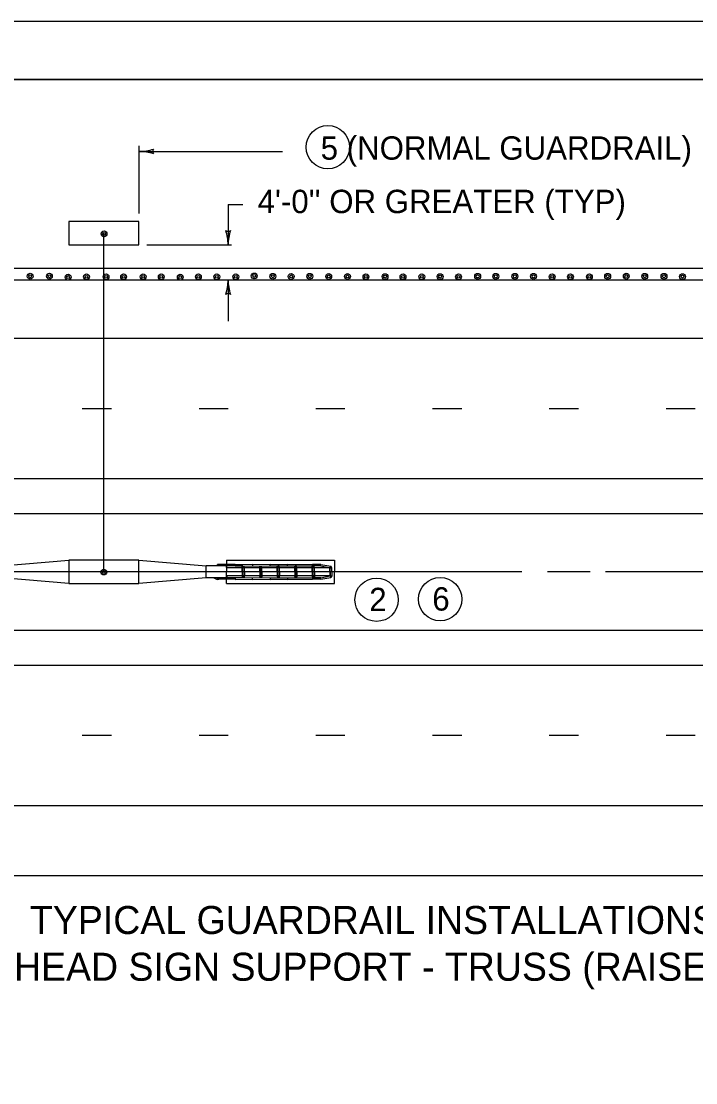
# Model space of a CAD drawing. Extents: x 1000 to 1036.3, y 1000 to 1022.
# Drawn here: x 1013.05 to 1018.83, y 1012.91 to 1022 of the extents above; entities that cross this region are included whole.
import ezdxf

# ---------------------------------------------------------------- set-up
doc = ezdxf.new("R2010")
doc.units = 0
for name, color, linetype in [('Level 1', 7, 'Continuous'), ('Level 10', 7, 'Continuous'), ('Level 11', 7, 'Continuous')]:
    doc.layers.add(name, color=color, linetype=linetype)

msp = doc.modelspace()

# ---------------------------------------------------------------- linework, layer by layer
at = {"layer": 'Level 1'}
for p, q in [((1014.0623, 1020.9338), (1014.0623, 1020.3533)), ((1014.0623, 1020.885), (1015.2931, 1020.885)), ((1014.8259, 1020.4316), (1014.8259, 1020.0839)), ((1014.8259, 1020.4316), (1014.9509, 1020.4316)), ((1013.7618, 1017.285), (1013.7618, 1020.1839)), ((1014.131, 1020.0839), (1014.8541, 1020.0839)), ((1007.5769, 1019.885), (1026.2618, 1019.885)), ((1012.4479, 1019.785), (1020.3123, 1019.785)), ((1014.8259, 1019.785), (1014.8259, 1019.4328)), ((1007.5769, 1019.285), (1026.2618, 1019.285)), ((1013.5769, 1018.685), (1013.8269, 1018.685)), ((1014.5769, 1018.685), (1014.8269, 1018.685)), ((1015.5769, 1018.685), (1015.8269, 1018.685)), ((1016.5769, 1018.685), (1016.8269, 1018.685)), ((1017.5769, 1018.685), (1017.8269, 1018.685)), ((1018.5769, 1018.685), (1018.8269, 1018.685)), ((1007.5769, 1018.085), (1026.2618, 1018.085)), ((1007.5769, 1017.785), (1026.2618, 1017.785)), ((1012.8865, 1017.335), (1013.4615, 1017.385)), ((1014.062, 1017.385), (1014.637, 1017.335)), ((1014.637, 1017.235), (1014.637, 1017.335)), ((1014.9516, 1017.335), (1014.637, 1017.335)), ((1014.8849, 1017.3486), (1014.7349, 1017.3486)), ((1014.7349, 1017.335), (1014.7349, 1017.3486)), ((1014.812, 1017.385), (1015.737, 1017.385)), ((1014.812, 1017.385), (1014.812, 1017.285)), ((1014.8131, 1017.3329), (1014.812, 1017.3329)), ((1014.9495, 1017.3204), (1014.812, 1017.3204)), ((1014.8131, 1017.3215), (1014.8131, 1017.3329)), ((1014.8131, 1017.3215), (1014.8203, 1017.3215)), ((1014.8203, 1017.3215), (1014.8203, 1017.3204)), ((1014.8849, 1017.3361), (1014.8849, 1017.3496)), ((1014.8849, 1017.3496), (1015.0349, 1017.3482)), ((1014.8849, 1017.3361), (1015.1016, 1017.334)), ((1014.9412, 1017.3215), (1014.9412, 1017.3204)), ((1014.9485, 1017.3215), (1014.9412, 1017.3215)), ((1014.9464, 1017.285), (1014.9464, 1017.3204)), ((1014.9485, 1017.3215), (1014.9485, 1017.3329)), ((1014.9485, 1017.3329), (1014.9495, 1017.3329)), ((1014.9495, 1017.285), (1014.9495, 1017.335)), ((1014.962, 1017.3288), (1014.9495, 1017.3288)), ((1014.962, 1017.3204), (1014.9495, 1017.3204)), ((1014.9558, 1017.3288), (1014.9558, 1017.3204)), ((1014.962, 1017.285), (1014.962, 1017.335)), ((1014.9631, 1017.3329), (1014.962, 1017.3329)), ((1015.0995, 1017.3204), (1014.962, 1017.3204)), ((1014.9631, 1017.3215), (1014.9631, 1017.3329)), ((1014.9631, 1017.3215), (1014.9703, 1017.3215)), ((1014.9652, 1017.285), (1014.9652, 1017.3204)), ((1014.9703, 1017.3215), (1014.9703, 1017.3204)), ((1015.0349, 1017.3496), (1015.1849, 1017.3482)), ((1015.0349, 1017.3496), (1015.0349, 1017.3361)), ((1015.0349, 1017.3361), (1015.2516, 1017.334)), ((1015.0985, 1017.3215), (1015.0912, 1017.3215)), ((1015.0912, 1017.3215), (1015.0912, 1017.3204)), ((1015.0964, 1017.285), (1015.0964, 1017.3204)), ((1015.0985, 1017.3329), (1015.0995, 1017.3329)), ((1015.0985, 1017.3215), (1015.0985, 1017.3329)), ((1015.0995, 1017.285), (1015.0995, 1017.334)), ((1015.112, 1017.3288), (1015.0995, 1017.3288)), ((1015.112, 1017.3204), (1015.0995, 1017.3204)), ((1015.1016, 1017.334), (1015.1016, 1017.3354)), ((1015.1058, 1017.3288), (1015.1058, 1017.3204)), ((1015.112, 1017.285), (1015.112, 1017.335)), ((1015.1131, 1017.3329), (1015.112, 1017.3329)), ((1015.2495, 1017.3204), (1015.112, 1017.3204)), ((1015.1131, 1017.3215), (1015.1131, 1017.3329)), ((1015.1131, 1017.3215), (1015.1203, 1017.3215)), ((1015.1152, 1017.285), (1015.1152, 1017.3204)), ((1015.1203, 1017.3215), (1015.1203, 1017.3204)), ((1015.1849, 1017.3371), (1015.1849, 1017.3507)), ((1015.1849, 1017.3507), (1015.3349, 1017.3492)), ((1015.1849, 1017.3371), (1015.4016, 1017.335)), ((1015.2485, 1017.3215), (1015.2412, 1017.3215)), ((1015.2412, 1017.3215), (1015.2412, 1017.3204)), ((1015.2464, 1017.285), (1015.2464, 1017.3204)), ((1015.2485, 1017.3329), (1015.2495, 1017.3329)), ((1015.2485, 1017.3215), (1015.2485, 1017.3329)), ((1015.2495, 1017.285), (1015.2495, 1017.334)), ((1015.262, 1017.3288), (1015.2495, 1017.3288)), ((1015.262, 1017.3204), (1015.2495, 1017.3204)), ((1015.2516, 1017.334), (1015.2516, 1017.3364)), ((1015.262, 1017.335), (1015.2516, 1017.335)), ((1015.2558, 1017.3288), (1015.2558, 1017.3204)), ((1015.262, 1017.285), (1015.262, 1017.335)), ((1015.2631, 1017.3329), (1015.262, 1017.3329)), ((1015.3995, 1017.3204), (1015.262, 1017.3204)), ((1015.2631, 1017.3215), (1015.2631, 1017.3329)), ((1015.2631, 1017.3215), (1015.2703, 1017.3215)), ((1015.2652, 1017.285), (1015.2652, 1017.3204)), ((1015.2703, 1017.3215), (1015.2703, 1017.3204)), ((1015.3349, 1017.3371), (1015.3349, 1017.3507)), ((1015.3349, 1017.3507), (1015.5474, 1017.3486)), ((1015.3349, 1017.3371), (1015.5474, 1017.3351)), ((1015.3985, 1017.3215), (1015.3912, 1017.3215)), ((1015.3912, 1017.3215), (1015.3912, 1017.3204)), ((1015.3964, 1017.285), (1015.3964, 1017.3204)), ((1015.3985, 1017.3215), (1015.3985, 1017.3329)), ((1015.3985, 1017.3329), (1015.3995, 1017.3329)), ((1015.3995, 1017.285), (1015.3995, 1017.335)), ((1015.412, 1017.3288), (1015.3995, 1017.3288)), ((1015.412, 1017.3204), (1015.3995, 1017.3204)), ((1015.4016, 1017.335), (1015.4016, 1017.3364)), ((1015.412, 1017.335), (1015.4016, 1017.335)), ((1015.4058, 1017.3288), (1015.4058, 1017.3204)), ((1015.412, 1017.285), (1015.412, 1017.335)), ((1015.4131, 1017.3329), (1015.412, 1017.3329)), ((1015.5495, 1017.3204), (1015.412, 1017.3204)), ((1015.4131, 1017.3215), (1015.4131, 1017.3329)), ((1015.4131, 1017.3215), (1015.4203, 1017.3215)), ((1015.4152, 1017.285), (1015.4152, 1017.3204)), ((1015.4203, 1017.3215), (1015.4203, 1017.3204)), ((1015.5485, 1017.3215), (1015.5412, 1017.3215)), ((1015.5412, 1017.3215), (1015.5412, 1017.3204)), ((1015.5464, 1017.285), (1015.5464, 1017.3204)), ((1015.5474, 1017.335), (1015.5474, 1017.3486)), ((1015.6214, 1017.3486), (1015.5474, 1017.3486)), ((1015.6214, 1017.335), (1015.5474, 1017.335)), ((1015.5485, 1017.3215), (1015.5485, 1017.3329)), ((1015.5485, 1017.3329), (1015.5495, 1017.3329)), ((1015.5495, 1017.285), (1015.5495, 1017.335)), ((1015.562, 1017.3288), (1015.5495, 1017.3288)), ((1015.562, 1017.3204), (1015.5495, 1017.3204)), ((1015.5558, 1017.3288), (1015.5558, 1017.3204)), ((1015.562, 1017.285), (1015.562, 1017.335)), ((1015.5631, 1017.3329), (1015.562, 1017.3329)), ((1015.6964, 1017.3204), (1015.562, 1017.3204)), ((1015.5631, 1017.3215), (1015.5631, 1017.3329)), ((1015.5631, 1017.3215), (1015.5703, 1017.3215)), ((1015.5652, 1017.285), (1015.5652, 1017.3204)), ((1015.5703, 1017.3215), (1015.5703, 1017.3204)), ((1015.6214, 1017.3486), (1015.7053, 1017.3323)), ((1015.6214, 1017.335), (1015.6995, 1017.3198)), ((1015.6964, 1017.285), (1015.6964, 1017.3204)), ((1015.6995, 1017.3198), (1015.7053, 1017.3323)), ((1015.6995, 1017.3198), (1015.7131, 1017.3202)), ((1015.6995, 1017.285), (1015.6995, 1017.3198)), ((1015.7131, 1017.3202), (1015.7053, 1017.3323)), ((1015.7131, 1017.285), (1015.7131, 1017.3202)), ((1015.737, 1017.385), (1015.737, 1017.285)), ((1017.341, 1017.285), (1012.4943, 1017.285)), ((1013.4615, 1017.185), (1012.8865, 1017.235)), ((1014.637, 1017.235), (1014.062, 1017.185)), ((1014.9516, 1017.235), (1014.637, 1017.235)), ((1014.7049, 1017.2343), (1014.7308, 1017.2193)), ((1014.7325, 1017.2343), (1014.7049, 1017.2343)), ((1014.7308, 1017.2193), (1014.7349, 1017.2329)), ((1014.7474, 1017.2193), (1014.7308, 1017.2193)), ((1014.7325, 1017.2343), (1014.7349, 1017.2329)), ((1014.7349, 1017.2329), (1014.7349, 1017.235)), ((1014.7474, 1017.2329), (1014.7349, 1017.2329)), ((1014.7474, 1017.2193), (1014.7474, 1017.2329)), ((1014.8849, 1017.2215), (1014.7474, 1017.2215)), ((1014.812, 1017.185), (1014.812, 1017.285)), ((1014.9495, 1017.2496), (1014.812, 1017.2496)), ((1014.8131, 1017.2371), (1014.812, 1017.2371)), ((1014.8131, 1017.2486), (1014.8131, 1017.2371)), ((1014.8131, 1017.2486), (1014.8203, 1017.2486)), ((1014.8203, 1017.2486), (1014.8203, 1017.2496)), ((1014.8849, 1017.234), (1015.1016, 1017.2361)), ((1014.8849, 1017.234), (1014.8849, 1017.2204)), ((1014.8849, 1017.2204), (1015.0349, 1017.2218)), ((1014.9412, 1017.2486), (1014.9412, 1017.2496)), ((1014.9485, 1017.2486), (1014.9412, 1017.2486)), ((1014.9464, 1017.285), (1014.9464, 1017.2496)), ((1014.9485, 1017.2486), (1014.9485, 1017.2371)), ((1014.9485, 1017.2371), (1014.9495, 1017.2371)), ((1014.9495, 1017.285), (1014.9495, 1017.235)), ((1014.962, 1017.2496), (1014.9495, 1017.2496)), ((1014.962, 1017.2413), (1014.9495, 1017.2413)), ((1014.9558, 1017.2413), (1014.9558, 1017.2496)), ((1014.962, 1017.285), (1014.962, 1017.235)), ((1015.0995, 1017.2496), (1014.962, 1017.2496)), ((1014.9631, 1017.2371), (1014.962, 1017.2371)), ((1014.9631, 1017.2486), (1014.9631, 1017.2371)), ((1014.9631, 1017.2486), (1014.9703, 1017.2486)), ((1014.9652, 1017.285), (1014.9652, 1017.2496)), ((1014.9703, 1017.2486), (1014.9703, 1017.2496)), ((1015.0349, 1017.234), (1015.2516, 1017.2361)), ((1015.0349, 1017.2204), (1015.0349, 1017.234)), ((1015.0349, 1017.2204), (1015.1849, 1017.2218)), ((1015.0912, 1017.2486), (1015.0912, 1017.2496)), ((1015.0985, 1017.2486), (1015.0912, 1017.2486)), ((1015.0964, 1017.285), (1015.0964, 1017.2496)), ((1015.0985, 1017.2486), (1015.0985, 1017.2371)), ((1015.0985, 1017.2371), (1015.0995, 1017.2371)), ((1015.0995, 1017.285), (1015.0995, 1017.236)), ((1015.112, 1017.2496), (1015.0995, 1017.2496)), ((1015.112, 1017.2413), (1015.0995, 1017.2413)), ((1015.1016, 1017.2361), (1015.1016, 1017.2346)), ((1015.1058, 1017.2413), (1015.1058, 1017.2496)), ((1015.112, 1017.285), (1015.112, 1017.235)), ((1015.2495, 1017.2496), (1015.112, 1017.2496)), ((1015.1131, 1017.2371), (1015.112, 1017.2371)), ((1015.1131, 1017.2486), (1015.1131, 1017.2371)), ((1015.1131, 1017.2486), (1015.1203, 1017.2486)), ((1015.1152, 1017.285), (1015.1152, 1017.2496)), ((1015.1203, 1017.2486), (1015.1203, 1017.2496)), ((1015.1849, 1017.2329), (1015.4016, 1017.235)), ((1015.1849, 1017.2329), (1015.1849, 1017.2194)), ((1015.1849, 1017.2194), (1015.3349, 1017.2208)), ((1015.2412, 1017.2486), (1015.2412, 1017.2496)), ((1015.2485, 1017.2486), (1015.2412, 1017.2486)), ((1015.2464, 1017.285), (1015.2464, 1017.2496)), ((1015.2485, 1017.2486), (1015.2485, 1017.2371)), ((1015.2485, 1017.2371), (1015.2495, 1017.2371)), ((1015.2495, 1017.285), (1015.2495, 1017.236)), ((1015.262, 1017.2496), (1015.2495, 1017.2496)), ((1015.262, 1017.2413), (1015.2495, 1017.2413)), ((1015.2516, 1017.2361), (1015.2516, 1017.2336)), ((1015.262, 1017.235), (1015.2516, 1017.235)), ((1015.2558, 1017.2413), (1015.2558, 1017.2496)), ((1015.262, 1017.285), (1015.262, 1017.235)), ((1015.3995, 1017.2496), (1015.262, 1017.2496)), ((1015.2631, 1017.2371), (1015.262, 1017.2371)), ((1015.2631, 1017.2486), (1015.2631, 1017.2371)), ((1015.2631, 1017.2486), (1015.2703, 1017.2486)), ((1015.2652, 1017.285), (1015.2652, 1017.2496)), ((1015.2703, 1017.2486), (1015.2703, 1017.2496)), ((1015.3349, 1017.2329), (1015.5474, 1017.235)), ((1015.3349, 1017.2329), (1015.3349, 1017.2194)), ((1015.3349, 1017.2194), (1015.5474, 1017.2214)), ((1015.3912, 1017.2486), (1015.3912, 1017.2496)), ((1015.3985, 1017.2486), (1015.3912, 1017.2486)), ((1015.3964, 1017.285), (1015.3964, 1017.2496)), ((1015.3985, 1017.2486), (1015.3985, 1017.2371)), ((1015.3985, 1017.2371), (1015.3995, 1017.2371)), ((1015.3995, 1017.285), (1015.3995, 1017.235)), ((1015.412, 1017.2496), (1015.3995, 1017.2496)), ((1015.412, 1017.2413), (1015.3995, 1017.2413)), ((1015.4016, 1017.235), (1015.4016, 1017.2336)), ((1015.412, 1017.235), (1015.4016, 1017.235)), ((1015.4058, 1017.2413), (1015.4058, 1017.2496)), ((1015.412, 1017.285), (1015.412, 1017.235)), ((1015.5495, 1017.2496), (1015.412, 1017.2496)), ((1015.4131, 1017.2371), (1015.412, 1017.2371)), ((1015.4131, 1017.2486), (1015.4131, 1017.2371)), ((1015.4131, 1017.2486), (1015.4203, 1017.2486)), ((1015.4152, 1017.285), (1015.4152, 1017.2496)), ((1015.4203, 1017.2486), (1015.4203, 1017.2496)), ((1015.5412, 1017.2486), (1015.5412, 1017.2496)), ((1015.5485, 1017.2486), (1015.5412, 1017.2486)), ((1015.5464, 1017.285), (1015.5464, 1017.2496)), ((1015.5474, 1017.235), (1015.5474, 1017.2215)), ((1015.6214, 1017.235), (1015.5474, 1017.235)), ((1015.6214, 1017.2215), (1015.5474, 1017.2215)), ((1015.5485, 1017.2486), (1015.5485, 1017.2371)), ((1015.5485, 1017.2371), (1015.5495, 1017.2371)), ((1015.5495, 1017.285), (1015.5495, 1017.235)), ((1015.562, 1017.2496), (1015.5495, 1017.2496)), ((1015.562, 1017.2413), (1015.5495, 1017.2413)), ((1015.5558, 1017.2413), (1015.5558, 1017.2496)), ((1015.562, 1017.285), (1015.562, 1017.235)), ((1015.6964, 1017.2496), (1015.562, 1017.2496)), ((1015.5631, 1017.2371), (1015.562, 1017.2371)), ((1015.5631, 1017.2486), (1015.5631, 1017.2371)), ((1015.5631, 1017.2486), (1015.5703, 1017.2486)), ((1015.5652, 1017.285), (1015.5652, 1017.2496)), ((1015.5703, 1017.2486), (1015.5703, 1017.2496)), ((1015.6214, 1017.235), (1015.6995, 1017.2502)), ((1015.6214, 1017.2215), (1015.7053, 1017.2378)), ((1015.6964, 1017.285), (1015.6964, 1017.2496)), ((1015.6995, 1017.285), (1015.6995, 1017.2502)), ((1015.6995, 1017.2502), (1015.7053, 1017.2378)), ((1015.6995, 1017.2502), (1015.7131, 1017.2498)), ((1015.7131, 1017.2498), (1015.7053, 1017.2378)), ((1015.7131, 1017.285), (1015.7131, 1017.2498)), ((1015.737, 1017.185), (1015.737, 1017.285)), ((1017.9277, 1017.285), (1017.5613, 1017.285)), ((1019.3983, 1017.285), (1018.0574, 1017.285)), ((1014.812, 1017.185), (1015.737, 1017.185)), ((1007.5769, 1016.785), (1026.2618, 1016.785)), ((1007.5769, 1016.485), (1026.2618, 1016.485)), ((1013.5769, 1015.885), (1013.8269, 1015.885)), ((1014.5769, 1015.885), (1014.8269, 1015.885)), ((1015.5769, 1015.885), (1015.8269, 1015.885)), ((1016.5769, 1015.885), (1016.8269, 1015.885)), ((1017.5769, 1015.885), (1017.8269, 1015.885)), ((1018.5769, 1015.885), (1018.8269, 1015.885)), ((1007.5769, 1015.285), (1026.2618, 1015.285)), ((1007.5769, 1014.685), (1026.2618, 1014.685))]:
    msp.add_line(p, q, dxfattribs=at)
for points in [[(1013.4618, 1020.2839), (1013.4618, 1020.0839), (1014.0623, 1020.0839), (1014.0623, 1020.2839)], [(1013.4615, 1017.385), (1013.4615, 1017.185), (1014.062, 1017.185), (1014.062, 1017.385)]]:
    msp.add_lwpolyline(points, close=True, dxfattribs=at)
for centre, radius in [((1015.6798, 1020.9213), 0.1856), ((1013.7631, 1020.1795), 0.025), ((1013.7631, 1020.1795), 0.0125), ((1013.1301, 1019.8164), 0.025), ((1013.1301, 1019.8164), 0.0125), ((1013.2952, 1019.8164), 0.025), ((1013.2952, 1019.8164), 0.0125), ((1013.4553, 1019.809), 0.025), ((1013.4553, 1019.809), 0.0125), ((1013.6129, 1019.8115), 0.025), ((1013.6129, 1019.8115), 0.0125), ((1013.7804, 1019.8115), 0.025), ((1013.7804, 1019.8115), 0.0125), ((1013.9308, 1019.8115), 0.025), ((1013.9308, 1019.8115), 0.0125), ((1014.0983, 1019.8115), 0.025), ((1014.0983, 1019.8115), 0.0125), ((1014.2534, 1019.8115), 0.025), ((1014.2534, 1019.8115), 0.0125), ((1014.416, 1019.809), 0.025), ((1014.416, 1019.809), 0.0125), ((1014.5713, 1019.8115), 0.025), ((1014.5713, 1019.8115), 0.0125), ((1014.7289, 1019.8115), 0.025), ((1014.7289, 1019.8115), 0.0125), ((1014.8915, 1019.8115), 0.025), ((1014.8915, 1019.8115), 0.0125), ((1015.0496, 1019.8187), 0.025), ((1015.0496, 1019.8187), 0.0125), ((1015.2091, 1019.8159), 0.025), ((1015.2091, 1019.8159), 0.0125), ((1015.3657, 1019.8144), 0.025), ((1015.3657, 1019.8144), 0.0125), ((1015.5252, 1019.8159), 0.025), ((1015.5252, 1019.8159), 0.0125), ((1015.6876, 1019.8144), 0.025), ((1015.6876, 1019.8144), 0.0125), ((1015.8485, 1019.8144), 0.025), ((1015.8485, 1019.8144), 0.0125), ((1016.0066, 1019.8114), 0.025), ((1016.0066, 1019.8114), 0.0125), ((1016.1704, 1019.8129), 0.025), ((1016.1704, 1019.8129), 0.0125), ((1016.324, 1019.8115), 0.025), ((1016.324, 1019.8115), 0.0125), ((1016.485, 1019.8115), 0.025), ((1016.485, 1019.8115), 0.0125), ((1016.6417, 1019.8129), 0.025), ((1016.6417, 1019.8129), 0.0125), ((1016.7997, 1019.8114), 0.025), ((1016.7997, 1019.8114), 0.0125), ((1016.9635, 1019.8157), 0.025), ((1016.9635, 1019.8157), 0.0125), ((1017.1187, 1019.8157), 0.025), ((1017.1187, 1019.8157), 0.0125), ((1017.2825, 1019.8157), 0.025), ((1017.2825, 1019.8157), 0.0125), ((1017.442, 1019.8157), 0.025), ((1017.442, 1019.8157), 0.0125), ((1017.6014, 1019.8114), 0.025), ((1017.6014, 1019.8114), 0.0125), ((1017.7581, 1019.8114), 0.025), ((1017.7581, 1019.8114), 0.0125), ((1017.9204, 1019.8114), 0.025), ((1017.9204, 1019.8114), 0.0125), ((1018.077, 1019.8159), 0.025), ((1018.077, 1019.8159), 0.0125), ((1018.2365, 1019.8173), 0.025), ((1018.2365, 1019.8173), 0.0125), ((1018.3945, 1019.8159), 0.025), ((1018.3945, 1019.8159), 0.0125), ((1018.5598, 1019.8159), 0.025), ((1018.5598, 1019.8159), 0.0125), ((1018.7179, 1019.8129), 0.025), ((1018.7179, 1019.8129), 0.0125), ((1013.7611, 1017.2829), 0.025), ((1013.7611, 1017.2829), 0.0125), ((1016.0978, 1017.0463), 0.1856), ((1016.6423, 1017.051), 0.1856)]:
    msp.add_circle(centre, radius, dxfattribs=at)
for centre, radius, start, end in [((1014.0623, 1021.2759), 0.3909, 269.98778, 270), ((1014.0623, 1021.2759), 0.3909, 270, 288.66878), ((1014.0623, 1020.4941), 0.3909, 71.34716, 89.99389), ((1014.2109, 1020.885), 0.0313, 138.7746, 220.89129), ((1014.826, 1020.2326), 0.0313, 228.7746, 310.89129), ((1014.435, 1020.0839), 0.3909, 0, 18.66878), ((1015.2169, 1020.0839), 0.3909, 161.34716, 179.99389), ((1014.435, 1020.0839), 0.3909, 359.98778, 0), ((1014.435, 1019.785), 0.3909, 341.34716, 359.99389), ((1015.2169, 1019.785), 0.3909, 179.98778, 180), ((1015.2169, 1019.785), 0.3909, 180, 198.66878), ((1014.8259, 1019.6363), 0.0313, 48.7746, 130.89129)]:
    msp.add_arc(centre, radius, start, end, dxfattribs=at)
at = {"layer": 'Level 10'}
for p, q in [((1000, 1022), (1036, 1022)), ((1007, 1021.5), (1035.5, 1021.5))]:
    msp.add_line(p, q, dxfattribs=at)
at = {"layer": 'Level 11'}
msp.add_lwpolyline([(1007, 1000.5), (1035.5, 1000.5), (1035.5, 1021.5), (1007, 1021.5)], close=True, dxfattribs=at)

# ---------------------------------------------------------------- texts
at = {"layer": 'Level 1'}
for s, height, p in [('5 (NORMAL GUARDRAIL)', 0.2, (1015.6187, 1020.8144)), ("4'-0'' OR GREATER (TYP)", 0.2, (1015.0783, 1020.3568)), ('2', 0.2, (1016.035, 1016.9483)), ('6', 0.2, (1016.5748, 1016.9531)), ('TYPICAL GUARDRAIL INSTALLATIONS FOR', 0.24, (1013.1288, 1014.1834)), ('OVERHEAD SIGN SUPPORT - TRUSS (RAISED MEDIAN)', 0.24, (1012.0823, 1013.7833))]:
    msp.add_text(s, height=height, dxfattribs=at).set_placement(p)

doc.saveas('drawing.dxf')
